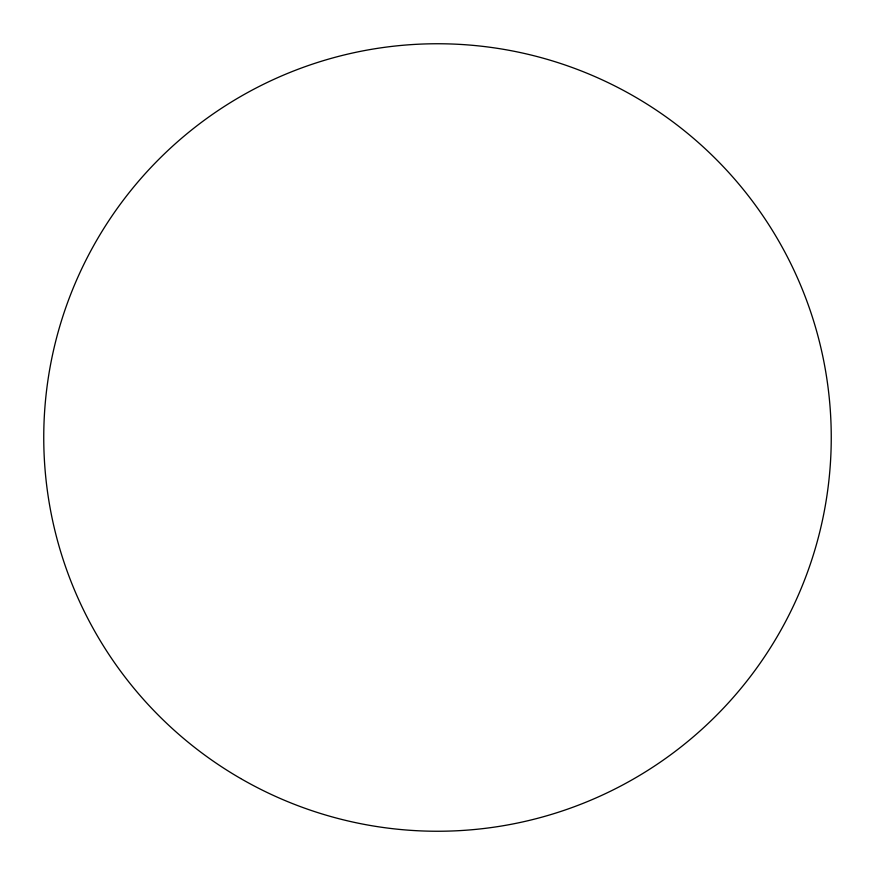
<?xml version="1.0" encoding="UTF-8"?>
<svg xmlns="http://www.w3.org/2000/svg" width="875" height="875" viewBox="0 0 875 875"><rect width="100%" height="100%" fill="white"/><g stroke="black" fill="none" stroke-linecap="round" stroke-linejoin="round"><path stroke-width="1.31" d="M240.625 778.498A393.75 393.75 0 0 0 831.25 437.5A393.75 393.75 0 0 0 240.625 96.502A393.75 393.75 0 0 0 240.625 778.498"/></g></svg>
